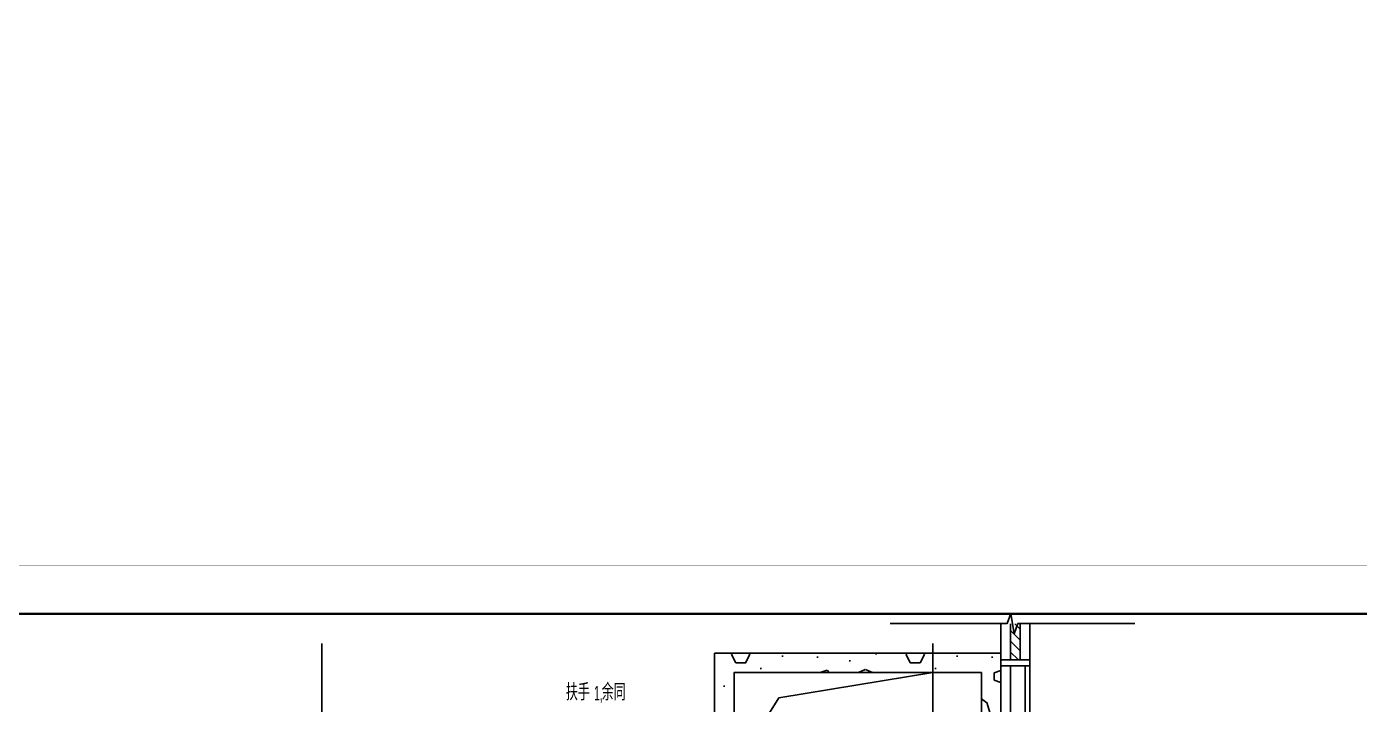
# Model space of a CAD drawing. Extents: x -26219 to 315419, y -160410 to -120810.
# Drawn here: x 92372 to 106110, y -127796 to -120810 of the extents above; entities that cross this region are included whole.
import ezdxf
from ezdxf.xclip import XClip

# ---------------------------------------------------------------- set-up
doc = ezdxf.new("R2010")
doc.units = 0
doc.header["$LTSCALE"] = 1000
doc.header["$MEASUREMENT"] = 0
doc.header["$XCLIPFRAME"] = 0
doc.linetypes.add('104-14# 核心筒$2$DOTE', pattern=[2.42, 2, -0.2, 0.02, -0.2])
for name, color, linetype in [('01-标注_符号', 200, 'Continuous'), ('02-TEXT_标注', 130, 'Continuous'), ('104-14# 核心筒$0$A-C_玻璃幕墙', 140, 'Continuous'), ('104-14# 核心筒$0$A_STR-砌块墙', 121, 'Continuous'), ('104-14# 核心筒$0$DUCT-新风管立管', 3, 'Continuous'), ('104-14# 核心筒$2$05-填充_天正', 26, 'Continuous'), ('104-14# 核心筒$2$A_AXIS-轴线', 36, '104-14# 核心筒$2$DOTE'), ('A-C_玻璃幕墙', 140, 'Continuous'), ('A-C_门', 150, 'Continuous')]:
    doc.layers.add(name, color=color, linetype=linetype)
doc.styles.add('_TCH_DIM', font='ros.shx', dxfattribs={"width": 0.75, "bigfont": 'jd.shx'})
pattern_1 = [(0, (531, -549), (900, 1800), [0, -1800]), (0, (-522, -792), (900, 1800), [0, -1800]), (0, (63, -810), (900, 1800), [0, -1800]), (0, (702, -279), (900, 1800), [0, -1800]), (0, (-45, -900), (900, 1800), [0, -1800]), (0, (882, 855), (900, 1800), [0, -1800]), (0, (333, 711), (900, 1800), [0, -1800]), (0, (621, 486), (900, 1800), [0, -1800]), (0, (-846, 450), (900, 1800), [0, -1800]), (0, (36, 369), (900, 1800), [0, -1800]), (0, (-306, -90), (900, 1800), [0, -1800]), (0, (-288, -765), (900, 1800), [0, -1800]), (0, (387, -837), (900, 1800), [0, -1800]), (0, (882, -45), (900, 1800), [0, -1800]), (0, (-801, -324), (900, 1800), [0, -1800]), (0, (-648, -18), (900, 1800), [0, -1800]), (0, (54, -144), (900, 1800), [0, -1800]), (0, (-198, -405), (900, 1800), [0, -1800]), (0, (-342, 189), (900, 1800), [0, -1800]), (0, (-117, 864), (900, 1800), [0, -1800]), (0, (-729, -702), (900, 1800), [0, -1800]), (0, (261, 495), (900, 1800), [0, -1800]), (0, (-576, 522), (900, 1800), [0, -1800]), (0, (-720, 756), (900, 1800), [0, -1800]), (130.60129, (771.43, 291.43), (-4499.99995, 5400.00002), [79.025, -33111.333]), (18.43495, (642.86, 325.71), (4500, 1800), [81.316, -11302.884]), (90, (642.9, 248.6), (900, 1800), [77.143, -3522.857]), (161.56505, (720, 222.86), (-4500, 1799.9999), [81.316, -11302.884]), (53.1301, (720, 222.86), (900, 1800), [85.714, -8914.285]), (135, (788.6, -694.3), (-900, 1800), [72.73, -5018.438]), (45, (685.7, -694.3), (900, 1800), [72.73, -5018.438]), (135, (737.14, -745.7), (-900, 1800), [72.73, -5018.438]), (45, (737.14, -745.7), (900, 1800), [72.73, -5018.438]), (116.565, (-77.1, 514.3), (-0.0002, 3600), [95.831, -1916.63]), (180, (-120, 600), (-900, 1800), [102.857, -1697.143]), (63.435, (-265.7, 514.3), (8e-06, 3600), [95.831, -1916.63]), (116.565, (-222.9, 428.6), (-0.0002, 3600), [95.831, -1916.63]), (0, (-222.9, 428.6), (900, 1800), [102.857, -1697.143]), (63.435, (-120, 428.6), (8e-06, 3600), [95.831, -1916.63]), (107.10273, (600, -94.286), (-2699.999897, 9000.000015), [116.584, -48848.707]), (143.97263, (565.71, 17.14), (-17099.99978, 12599.99999), [116.584, -24366.06]), (180, (471.4, 85.7), (-900, 1800), [111.429, -1688.57]), (36.02737, (265.71, 17.14), (17099.99987, 12599.99986), [116.584, -24366.06]), (71.56505, (231.43, -85.7), (2700, 9000), [108.42, -11275.778]), (107.10273, (265.714, -197.14), (-2699.999897, 9000.000015), [116.584, -48848.707]), (143.97263, (360, -265.71), (-17099.99978, 12599.99999), [116.584, -24366.06]), (0, (360, -265.7), (900, 1800), [111.429, -1688.57]), (36.02737, (471.43, -265.71), (17099.99987, 12599.99986), [116.584, -24366.06]), (71.56505, (565.71, -197.14), (2700, 9000), [108.42, -11275.778]), (150.25512, (617.14, 745.71), (-2700, 1799.99998), [69.105, -14442.96]), (90, (557.1, 711.4), (900, 1800), [68.571, -3531.428]), (29.74488, (557.14, 711.43), (2700, 1800), [69.105, -14442.96]), (116.565, (197.1, -531.4), (-0.0002, 3600), [95.831, -1916.63]), (168.69007, (154.29, -445.71), (-8100, 1799.99995), [87.412, -18269.056]), (41.185925, (0, -488.57), (22499.999864, 19799.999827), [91.116, -38177.406]), (90, (0, -574.3), (900, 1800), [85.714, -3514.285]), (138.81407, (68.57, -634.286), (-22499.9996, 19800.000126), [91.116, -38177.406]), (16.699244, (68.57, -634.286), (29699.999777, 8999.999906), [89.488, -37495.613]), (60.9454, (154.29, -608.57), (900, 1799.999984), [88.248, -36976.018]), (109.983106, (-557.14, 222.86), (-4500.000017, 12599.999967), [100.326, -42036.592]), (155.556045, (-591.43, 317.14), (-11700.000045, 5399.99989), [103.569, -43395.394]), (24.443955, (-780, 317.14), (11700.000006, 5399.999974), [103.569, -43395.394]), (70.01689, (-814.286, 222.86), (4500.000014, 12599.99997), [100.326, -42036.592]), (109.983106, (-780, 128.57), (-4500.000017, 12599.999967), [100.326, -42036.592]), (160.0169, (-685.71, 94.29), (-4500, 1799.99992), [100.326, -20968.132]), (19.9831, (-685.71, 94.29), (4499.99998, 1800), [100.326, -20968.132]), (70.01689, (-591.43, 128.57), (4500.000014, 12599.99997), [100.326, -42036.592]), (122.00538, (111.43, 60), (-900.00012, 1799.9999), [80.863, -16900.302]), (18.43495, (-8.57, 102.86), (4500, 1800), [81.316, -11302.884]), (90, (-8.6, 25.7), (900, 1800), [77.143, -3522.857]), (161.56505, (68.57, 0), (-4500, 1799.99987), [81.316, -11302.884]), (54.46232, (68.57, 0), (6299.99999, 8999.99999), [73.734, -30894.635]), (116.565, (-411.4, -377.1), (-0.0002, 3600), [95.831, -1916.63]), (180, (-454.3, -291.4), (-900, 1800), [94.286, -1705.714]), (59.03624, (-600, -377.14), (900, 1800), [99.96, -20891.466]), (120.96376, (-548.57, -462.86), (-900.00012, 1799.99992), [99.96, -20891.466]), (0, (-548.6, -462.9), (900, 1800), [94.286, -1705.714]), (63.435, (-454.3, -462.9), (8e-06, 3600), [95.831, -1916.63])]

# ---------------------------------------------------------------- blocks, each defined once
blk = doc.blocks.new('104-14# 核心筒')
at = {"layer": '104-14# 核心筒$2$05-填充_天正'}
h = blk.add_hatch(dxfattribs=at)
h.set_pattern_fill('加气混凝土', color=256, scale=150, style=0)
h.set_pattern_definition(pattern_1)
h.paths.add_polyline_path([(113650, 21500), (113850, 21500), (113850, 22700), (113650, 22900)])
h = blk.add_hatch(dxfattribs=at)
h.set_pattern_fill('加气混凝土', color=256, scale=150, style=0)
h.set_pattern_definition(pattern_1)
h.paths.add_polyline_path([(116400.2, 22700), (116600.2, 22900), (113650, 22900), (113850, 22700)])
h = blk.add_hatch(dxfattribs=at)
h.set_pattern_fill('加气混凝土', color=256, scale=150, style=0)
h.set_pattern_definition(pattern_1)
h.paths.add_polyline_path([(116600.2, 22900), (116400.2, 22700), (116400.2, 21500), (116466.9, 21400), (116600.2, 21400)])
at = {"elevation": 3000}
blk.add_lwpolyline([(115900, 22700), (113850, 22700), (113850, 21700), (115550, 21700), (115550, 22100), (115900, 22100)], close=True, dxfattribs=at)
at = {"layer": '104-14# 核心筒$0$A-C_玻璃幕墙'}
blk.add_lwpolyline([(116900.2, 10752.8), (116900.2, 22978.1)], dxfattribs=at)
at = {"layer": '104-14# 核心筒$0$A_STR-砌块墙'}
for p, q in [((113650, 22900), (113650, 21500)), ((116600.2, 22900), (113650, 22900)), ((116600.2, 22900), (116600.2, 21400)), ((113850, 22700), (113850, 21500)), ((116400.2, 22700), (113850, 22700)), ((116400.2, 22700), (116400.2, 21500))]:
    blk.add_line(p, q, dxfattribs=at)
at = {"layer": '104-14# 核心筒$0$DUCT-新风管立管', "elevation": 3000}
blk.add_lwpolyline([(115900, 22700), (113850, 22700), (113850, 21700), (115550, 21700), (115550, 22100), (115900, 22100), (115900, 22700), (114311.8, 22440.2), (113850, 21700)], dxfattribs=at)
at = {"layer": '104-14# 核心筒$2$A_AXIS-轴线'}
for p, q in [((109600, 228733.6), (109600, 169654.9)), ((115900, 228733.6), (115900, 169654.9)), ((109600, 54018.4), (109600, -8545.1)), ((115900, 54018.4), (115900, -8545.1))]:
    blk.add_line(p, q, dxfattribs=at)
blk = doc.blocks.new('图框-A1+3-4')
for points, const_width in [([(0, 0), (1471, 0), (1471, 594), (0, 594)], 0.05), ([(1396, 584), (25, 584), (25, 10), (1396, 10)], 0.5)]:
    blk.add_lwpolyline(points, close=True, dxfattribs=dict(const_width=const_width))
blk = doc.blocks.new('A$C38D07553')
blk.add_lwpolyline([(-60, -300), (0, -300), (0, 0), (-60, 0)], close=True)
blk = doc.blocks.new('$DorLib2D$00000002')
for p, q in [((-0.5, 0), (-0.5, 0.4875)), ((-0.475, 0.4875), (-0.5, 0.4875)), ((-0.475, 0), (-0.475, 0.4875)), ((0.475, 0), (0.475, 0.4875)), ((0.475, 0.4875), (0.5, 0.4875)), ((0.5, 0), (0.5, 0.4875)), ((-0.5, 0), (-0.475, 0)), ((0.5, 0), (0.475, 0))]:
    blk.add_line(p, q)
at = {"lineweight": 13}
for centre, start, end in [((-0.4875, 0), 0, 88.53072), ((0.4875, 0), 91.46928, 180)]:
    blk.add_arc(centre, 0.4875, start, end, dxfattribs=at)
blk = doc.blocks.new('$DorLib2D$00000001')
for p, q in [((0.45, 0.975), (0.5, 0.975)), ((0.45, 0), (0.45, 0.975)), ((0.5, 0), (0.5, 0.975)), ((0.5, 0), (0.45, 0))]:
    blk.add_line(p, q)
at = {"lineweight": 13}
blk.add_arc((0.475, 0), 0.975, 91.4693, 180, dxfattribs=at)
blk = doc.blocks.new('A$C2E487C75')
at = {"layer": 'A-C_玻璃幕墙'}
h = blk.add_hatch(dxfattribs=at)
h.set_pattern_fill('ANSI31', color=256, scale=50, angle=-90)
h.set_pattern_definition([(315, (119706.8, 63442.376), (56.1266, 56.1266), [])])
h.paths.add_polyline_path([(-100, 7604), (-200, 7604), (-200, 7230), (-100, 7230)])
for p, q in [((-300, -5125), (-300, 7604)), ((0, 7604), (0, -5125)), ((-200, 7170), (-200, 5430)), ((-50, 7170), (-50, 5430)), ((-200, 1770), (-200, 30)), ((-50, 1770), (-50, 30)), ((-200, -2730), (-200, -5125)), ((-50, -2730), (-50, -5125))]:
    blk.add_line(p, q, dxfattribs=at)
for points in [[(-300, 7604), (-300, 7230), (0, 7230), (0, 7604)], [(-200, 7604), (-200, 7230), (-100, 7230), (-100, 7604)]]:
    blk.add_lwpolyline(points, dxfattribs=at)
at = {"layer": 'A-C_玻璃幕墙', "rotation": 90}
for p in [(-300, 7230), (-300, 5430), (-300, 3630), (-300, 1830), (-300, 30), (-300, -2670), (-300, -3570)]:
    blk.add_blockref('A$C38D07553', p, dxfattribs=at)
at = {"layer": 'A-C_门', "zscale": 100, "rotation": 89.9999999999999}
for name, p, xscale, yscale in [('$DorLib2D$00000002', (0, 4500), -1800, -1800), ('$DorLib2D$00000002', (0, 2700), -1800, -1800), ('$DorLib2D$00000002', (0, -900), -1800, -1800), ('$DorLib2D$00000001', (0, -2250), -900, -900)]:
    blk.add_blockref(name, p, dxfattribs=dict(at, xscale=xscale, yscale=yscale))

msp = doc.modelspace()

# ---------------------------------------------------------------- linework, layer by layer
at = {"layer": '01-标注_符号'}
msp.add_lwpolyline([(101272.7, -126964.3), (102477.8, -126964.3), (102516, -126859.3), (102553.1, -127069.3), (102590.3, -126964.3), (103795.4, -126964.3)], dxfattribs=at)

# ---------------------------------------------------------------- block references
at = {"xscale": 50, "yscale": 50, "zscale": 50}
msp.add_blockref('图框-A1+3-4', (63167.6, -156062.5), dxfattribs=at)
msp.add_blockref('A$C2E487C75', (102714.1, -134568.8))
ref = msp.add_blockref('104-14# 核心筒', (-14186.1, -150168.8))
XClip(ref).set_block_clipping_path([(106607.1139184716, 10499.9999999845), (118350.0977260475, 23000.0000000241)])
ref = msp.add_blockref('104-14# 核心筒', (-14186.1, -342823.7))
XClip(ref).set_block_clipping_path([(106600, 188399.9997829867), (117200.2008833432, 201506.2882948874)])

# ---------------------------------------------------------------- texts
at = {"layer": '02-TEXT_标注', "style": '_TCH_DIM'}
for s, height, width, p in [('扶手', 173.64, 0.75, (97930, -127756)), ('1,', 148.75, 0.529412, (98221, -127756)), ('余同', 173.64, 0.75, (98299.7, -127756))]:
    msp.add_text(s, height=height, dxfattribs=dict(at, width=width)).set_placement(p)

doc.saveas('drawing.dxf')
